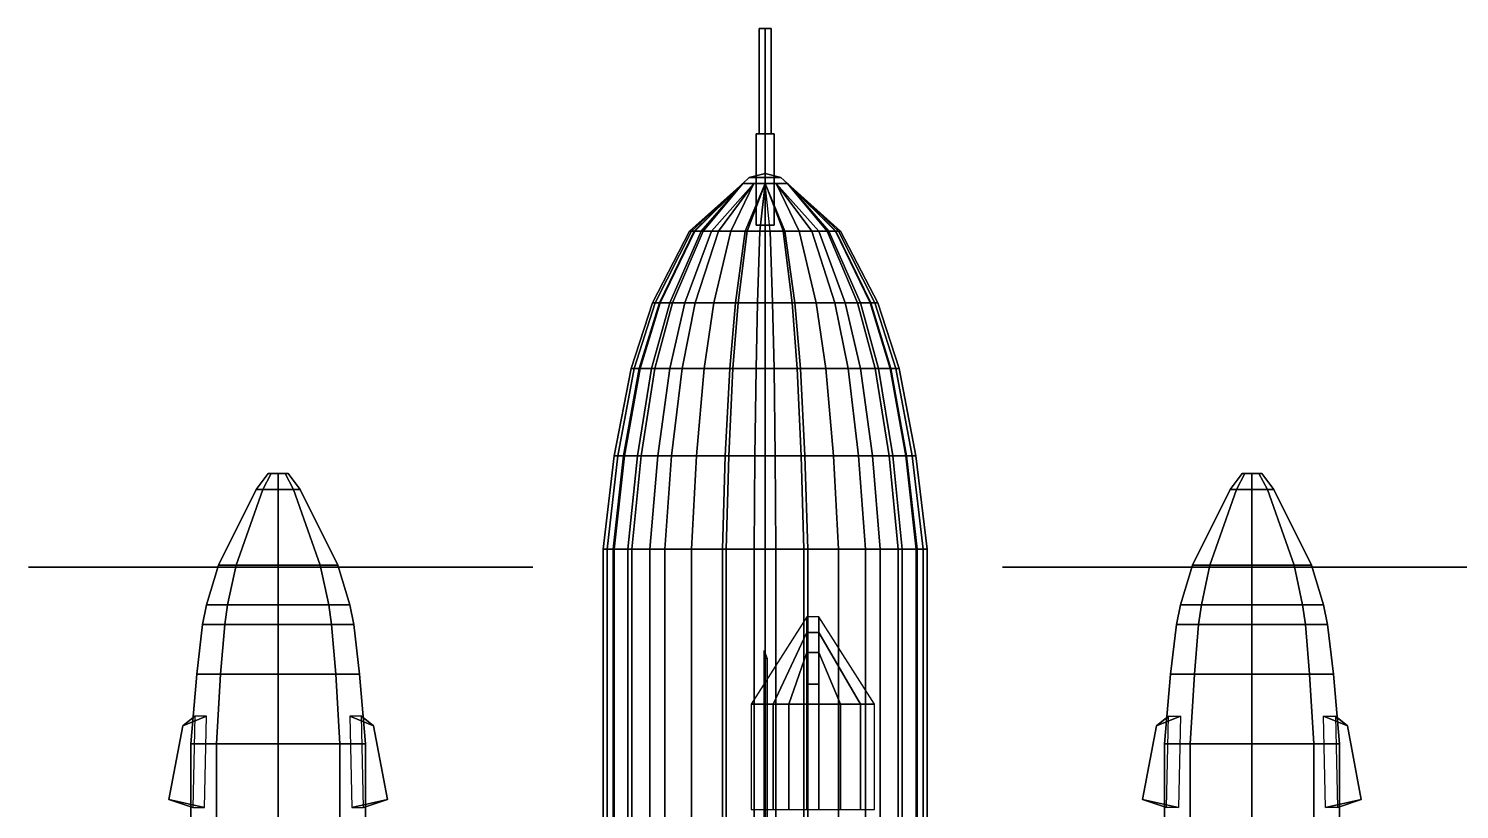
# Model space of a CAD drawing. Header units: millimetres. Extents: x -10.7 to 10.7, y -8.2 to 18.8.
# Drawn here: x -3.71 to 3.49, y 4.98 to 8.91 of the extents above; entities that cross this region are included whole.
import ezdxf

# ---------------------------------------------------------------- set-up
doc = ezdxf.new("R2010")
doc.units = ezdxf.units.MM
for name, color, linetype in [('gun', 1, 'Continuous'), ('prop', 1, 'Continuous'), ('wing1', 5, 'Continuous'), ('wing2', 5, 'Continuous')]:
    doc.layers.add(name, color=color, linetype=linetype)

msp = doc.modelspace()

# ---------------------------------------------------------------- linework, layer by layer
for points in [[(0, 8.16, -0.0919), (0, 8.13, -0.13), (-0.1126, 8.13, -0.065), (-0.0796, 8.16, -0.046)], [(-0.0796, 8.16, -0.046), (-0.1126, 8.13, -0.065), (-0.1126, 8.13, 0.065), (-0.0796, 8.16, 0.046)], [(-0.0796, 8.16, 0.046), (-0.1126, 8.13, 0.065), (0, 8.13, 0.13), (0, 8.16, 0.0919)], [(0, 8.18), (0, 8.16, -0.0919), (-0.0796, 8.16, -0.046), (0, 8.18)], [(0, 8.18), (-0.0796, 8.16, -0.046), (-0.0796, 8.16, 0.046), (0, 8.18)], [(0, 8.18), (-0.0796, 8.16, 0.046), (0, 8.16, 0.0919), (0, 8.18)], [(0, 8.18), (0.0796, 8.16, 0.046), (0.0796, 8.16, -0.046), (0, 8.18)], [(0, 8.18), (0.0796, 8.16, -0.046), (0, 8.16, -0.0919), (0, 8.18)], [(0, 8.18), (0, 8.16, 0.0919), (0.0796, 8.16, 0.046), (0, 8.18)], [(0.0796, 8.16, -0.046), (0.1126, 8.13, -0.065), (0, 8.13, -0.13), (0, 8.16, -0.0919)], [(0, 8.16, 0.0919), (0, 8.13, 0.13), (0.1126, 8.13, 0.065), (0.0796, 8.16, 0.046)], [(0.0796, 8.16, 0.046), (0.1126, 8.13, 0.065), (0.1126, 8.13, -0.065), (0.0796, 8.16, -0.046)], [(-0.3561, 7.89, -0.1834), (-0.3794, 7.89, -0.0997), (-0.1126, 8.13, -0.065)], [(-0.1126, 8.13), (-0.1126, 8.13, -0.065), (-0.3794, 7.89, -0.0997), (-0.3794, 7.89, 0.0028)], [(-0.1126, 8.13, 0.065), (-0.1126, 8.13), (-0.3794, 7.89, 0.0028), (-0.3701, 7.89, 0.0656)], [(-0.3538, 7.89, 0.1471), (-0.1126, 8.13, 0.065), (-0.3701, 7.89, 0.0656)], [(-0.3119, 7.89, -0.2486), (-0.3561, 7.89, -0.1834), (-0.1126, 8.13, -0.065)], [(-0.3212, 7.89, 0.2285), (-0.1126, 8.13, 0.065), (-0.3538, 7.89, 0.1471)], [(-0.3212, 7.89, 0.2285), (-0.27, 7.89, 0.31), (-0.0563, 8.13, 0.0975), (-0.1126, 8.13, 0.065)], [(-0.2351, 7.89, -0.3045), (-0.3119, 7.89, -0.2486), (-0.1126, 8.13, -0.065), (-0.0563, 8.13, -0.0975)], [(-0.27, 7.89, 0.31), (-0.1722, 7.89, 0.4031), (-0.0563, 8.13, 0.0975)], [(-0.1001, 7.89, -0.3464), (-0.2351, 7.89, -0.3045), (-0.0563, 8.13, -0.0975), (0, 8.13, -0.13)], [(0, 8.13, 0.13), (-0.0563, 8.13, 0.0975), (-0.1722, 7.89, 0.4031), (-0.0908, 7.89, 0.445)], [(0, 7.89, -0.351), (-0.1001, 7.89, -0.3464), (0, 8.13, -0.13)], [(0, 8.13, 0.13), (0, 8.13, 0.13), (-0.0908, 7.89, 0.445), (-0.0256, 7.89, 0.4589)], [(0, 8.13, 0.13), (0, 8.13, 0.13), (-0.0256, 7.89, 0.4589), (0.0256, 7.89, 0.4589)], [(0.0908, 7.89, 0.445), (0.1722, 7.89, 0.4031), (0.0563, 8.13, 0.0975), (0, 8.13, 0.13)], [(0.1001, 7.89, -0.3464), (0, 7.89, -0.351), (0, 8.13, -0.13)], [(0.2351, 7.89, -0.3045), (0.1001, 7.89, -0.3464), (0, 8.13, -0.13), (0.0563, 8.13, -0.0975)], [(0.27, 7.89, 0.31), (0.3212, 7.89, 0.2285), (0.1126, 8.13, 0.065), (0.0563, 8.13, 0.0975)], [(0.1722, 7.89, 0.4031), (0.27, 7.89, 0.31), (0.0563, 8.13, 0.0975)], [(0.3119, 7.89, -0.2486), (0.2351, 7.89, -0.3045), (0.0563, 8.13, -0.0975), (0.1126, 8.13, -0.065)], [(0.3212, 7.89, 0.2285), (0.3538, 7.89, 0.1471), (0.1126, 8.13, 0.065)], [(0.3538, 7.89, 0.1471), (0.3701, 7.89, 0.0656), (0.1126, 8.13, 0.065)], [(0.3701, 7.89, 0.0656), (0.3794, 7.89, 0.0028), (0.1126, 8.13), (0.1126, 8.13, 0.065)], [(0.3794, 7.89, 0.0028), (0.3794, 7.89, -0.0997), (0.1126, 8.13, -0.065), (0.1126, 8.13)], [(0.3561, 7.89, -0.1834), (0.3119, 7.89, -0.2486), (0.1126, 8.13, -0.065)], [(-0.3794, 7.89, -0.0997), (-0.3561, 7.89, -0.1834), (-0.532, 7.53, -0.2455), (-0.5668, 7.53, -0.1203)], [(-0.3794, 7.89, 0.0028), (-0.3794, 7.89, -0.0997), (-0.5668, 7.53, -0.1203), (-0.5668, 7.53, 0.0326)], [(-0.3701, 7.89, 0.0656), (-0.3794, 7.89, 0.0028), (-0.5668, 7.53, 0.0326), (-0.5528, 7.53, 0.1265)], [(-0.3538, 7.89, 0.1471), (-0.3701, 7.89, 0.0656), (-0.5528, 7.53, 0.1265), (-0.5285, 7.53, 0.2482)], [(-0.3561, 7.89, -0.1834), (-0.3119, 7.89, -0.2486), (-0.4659, 7.53, -0.3429), (-0.532, 7.53, -0.2455)], [(-0.3212, 7.89, 0.2285), (-0.3538, 7.89, 0.1471), (-0.5285, 7.53, 0.2482), (-0.4798, 7.53, 0.3699)], [(-0.27, 7.89, 0.31), (-0.3212, 7.89, 0.2285), (-0.4798, 7.53, 0.3699), (-0.4033, 7.53, 0.4916)], [(-0.3119, 7.89, -0.2486), (-0.2351, 7.89, -0.3045), (-0.3512, 7.53, -0.4263), (-0.4659, 7.53, -0.3429)], [(-0.1722, 7.89, 0.4031), (-0.27, 7.89, 0.31), (-0.4033, 7.53, 0.4916), (-0.2573, 7.53, 0.6307)], [(-0.2351, 7.89, -0.3045), (-0.1001, 7.89, -0.3464), (-0.1495, 7.53, -0.4889), (-0.3512, 7.53, -0.4263)], [(-0.0908, 7.89, 0.445), (-0.1722, 7.89, 0.4031), (-0.2573, 7.53, 0.6307), (-0.1356, 7.53, 0.6933)], [(-0.1001, 7.89, -0.3464), (0, 7.89, -0.351), (0, 7.53, -0.4959), (-0.1495, 7.53, -0.4889)], [(-0.0256, 7.89, 0.4589), (-0.0908, 7.89, 0.445), (-0.1356, 7.53, 0.6933), (-0.0382, 7.53, 0.7141)], [(0.0256, 7.89, 0.4589), (-0.0256, 7.89, 0.4589), (-0.0382, 7.53, 0.7141), (0.0382, 7.53, 0.7141)], [(0.1495, 7.53, -0.4889), (0, 7.53, -0.4959), (0, 7.89, -0.351), (0.1001, 7.89, -0.3464)], [(0.0382, 7.53, 0.7141), (0.1356, 7.53, 0.6933), (0.0908, 7.89, 0.445), (0.0256, 7.89, 0.4589)], [(0.1356, 7.53, 0.6933), (0.2573, 7.53, 0.6307), (0.1722, 7.89, 0.4031), (0.0908, 7.89, 0.445)], [(0.3512, 7.53, -0.4263), (0.1495, 7.53, -0.4889), (0.1001, 7.89, -0.3464), (0.2351, 7.89, -0.3045)], [(0.2573, 7.53, 0.6307), (0.4033, 7.53, 0.4916), (0.27, 7.89, 0.31), (0.1722, 7.89, 0.4031)], [(0.4659, 7.53, -0.3429), (0.3512, 7.53, -0.4263), (0.2351, 7.89, -0.3045), (0.3119, 7.89, -0.2486)], [(0.4033, 7.53, 0.4916), (0.4798, 7.53, 0.3699), (0.3212, 7.89, 0.2285), (0.27, 7.89, 0.31)], [(0.532, 7.53, -0.2455), (0.4659, 7.53, -0.3429), (0.3119, 7.89, -0.2486), (0.3561, 7.89, -0.1834)], [(0.4798, 7.53, 0.3699), (0.5285, 7.53, 0.2482), (0.3538, 7.89, 0.1471), (0.3212, 7.89, 0.2285)], [(0.5285, 7.53, 0.2482), (0.5528, 7.53, 0.1265), (0.3701, 7.89, 0.0656), (0.3538, 7.89, 0.1471)], [(0.5668, 7.53, -0.1203), (0.532, 7.53, -0.2455), (0.3561, 7.89, -0.1834), (0.3794, 7.89, -0.0997)], [(0.5528, 7.53, 0.1265), (0.5668, 7.53, 0.0326), (0.3794, 7.89, 0.0028), (0.3701, 7.89, 0.0656)], [(0.5668, 7.53, 0.0326), (0.5668, 7.53, -0.1203), (0.3794, 7.89, -0.0997), (0.3794, 7.89, 0.0028)], [(-0.5668, 7.53, -0.1203), (-0.532, 7.53, -0.2455), (-0.6331, 7.2, -0.2869), (-0.6745, 7.2, -0.1379)], [(-0.5668, 7.53, 0.0326), (-0.5668, 7.53, -0.1203), (-0.6745, 7.2, -0.1379), (-0.6745, 7.2, 0.0441)], [(-0.5528, 7.53, 0.1265), (-0.5668, 7.53, 0.0326), (-0.6745, 7.2, 0.0441), (-0.6579, 7.2, 0.1559)], [(-0.5285, 7.53, 0.2482), (-0.5528, 7.53, 0.1265), (-0.6579, 7.2, 0.1559), (-0.629, 7.2, 0.3007)], [(-0.532, 7.53, -0.2455), (-0.4659, 7.53, -0.3429), (-0.5545, 7.2, -0.4028), (-0.6331, 7.2, -0.2869)], [(-0.4798, 7.53, 0.3699), (-0.5285, 7.53, 0.2482), (-0.629, 7.2, 0.3007), (-0.571, 7.2, 0.4455)], [(-0.4033, 7.53, 0.4916), (-0.4798, 7.53, 0.3699), (-0.571, 7.2, 0.4455), (-0.48, 7.2, 0.5904)], [(-0.4659, 7.53, -0.3429), (-0.3512, 7.53, -0.4263), (-0.4179, 7.2, -0.5021), (-0.5545, 7.2, -0.4028)], [(-0.2573, 7.53, 0.6307), (-0.4033, 7.53, 0.4916), (-0.48, 7.2, 0.5904), (-0.3062, 7.2, 0.7559)], [(-0.3512, 7.53, -0.4263), (-0.1495, 7.53, -0.4889), (-0.1779, 7.2, -0.5766), (-0.4179, 7.2, -0.5021)], [(-0.1356, 7.53, 0.6933), (-0.2573, 7.53, 0.6307), (-0.3062, 7.2, 0.7559), (-0.1614, 7.2, 0.8304)], [(-0.1495, 7.53, -0.4889), (0, 7.53, -0.4959), (0, 7.2, -0.5848), (-0.1779, 7.2, -0.5766)], [(-0.0382, 7.53, 0.7141), (-0.1356, 7.53, 0.6933), (-0.1614, 7.2, 0.8304), (-0.0455, 7.2, 0.8552)], [(0.0382, 7.53, 0.7141), (-0.0382, 7.53, 0.7141), (-0.0455, 7.2, 0.8552), (0.0455, 7.2, 0.8552)], [(0.1779, 7.2, -0.5766), (0, 7.2, -0.5848), (0, 7.53, -0.4959), (0.1495, 7.53, -0.4889)], [(0.0455, 7.2, 0.8552), (0.1614, 7.2, 0.8304), (0.1356, 7.53, 0.6933), (0.0382, 7.53, 0.7141)], [(0.1614, 7.2, 0.8304), (0.3062, 7.2, 0.7559), (0.2573, 7.53, 0.6307), (0.1356, 7.53, 0.6933)], [(0.4179, 7.2, -0.5021), (0.1779, 7.2, -0.5766), (0.1495, 7.53, -0.4889), (0.3512, 7.53, -0.4263)], [(0.3062, 7.2, 0.7559), (0.48, 7.2, 0.5904), (0.4033, 7.53, 0.4916), (0.2573, 7.53, 0.6307)], [(0.5545, 7.2, -0.4028), (0.4179, 7.2, -0.5021), (0.3512, 7.53, -0.4263), (0.4659, 7.53, -0.3429)], [(0.48, 7.2, 0.5904), (0.571, 7.2, 0.4455), (0.4798, 7.53, 0.3699), (0.4033, 7.53, 0.4916)], [(0.6331, 7.2, -0.2869), (0.5545, 7.2, -0.4028), (0.4659, 7.53, -0.3429), (0.532, 7.53, -0.2455)], [(0.571, 7.2, 0.4455), (0.629, 7.2, 0.3007), (0.5285, 7.53, 0.2482), (0.4798, 7.53, 0.3699)], [(0.629, 7.2, 0.3007), (0.6579, 7.2, 0.1559), (0.5528, 7.53, 0.1265), (0.5285, 7.53, 0.2482)], [(0.6745, 7.2, -0.1379), (0.6331, 7.2, -0.2869), (0.532, 7.53, -0.2455), (0.5668, 7.53, -0.1203)], [(0.6579, 7.2, 0.1559), (0.6745, 7.2, 0.0441), (0.5668, 7.53, 0.0326), (0.5528, 7.53, 0.1265)], [(0.6745, 7.2, 0.0441), (0.6745, 7.2, -0.1379), (0.5668, 7.53, -0.1203), (0.5668, 7.53, 0.0326)], [(-0.6745, 7.2, -0.1379), (-0.6331, 7.2, -0.2869), (-0.7122, 6.76, -0.311), (-0.7588, 6.76, -0.1434)], [(-0.6745, 7.2, 0.0441), (-0.6745, 7.2, -0.1379), (-0.7588, 6.76, -0.1434), (-0.7588, 6.76, 0.0614)], [(-0.6579, 7.2, 0.1559), (-0.6745, 7.2, 0.0441), (-0.7588, 6.76, 0.0614), (-0.7401, 6.76, 0.1871)], [(-0.629, 7.2, 0.3007), (-0.6579, 7.2, 0.1559), (-0.7401, 6.76, 0.1871), (-0.7076, 6.76, 0.35)], [(-0.6331, 7.2, -0.2869), (-0.5545, 7.2, -0.4028), (-0.6238, 6.76, -0.4413), (-0.7122, 6.76, -0.311)], [(-0.571, 7.2, 0.4455), (-0.629, 7.2, 0.3007), (-0.7076, 6.76, 0.35), (-0.6424, 6.76, 0.5129)], [(-0.48, 7.2, 0.5904), (-0.571, 7.2, 0.4455), (-0.6424, 6.76, 0.5129), (-0.54, 6.76, 0.6758)], [(-0.5545, 7.2, -0.4028), (-0.4179, 7.2, -0.5021), (-0.4702, 6.76, -0.5531), (-0.6238, 6.76, -0.4413)], [(-0.3062, 7.2, 0.7559), (-0.48, 7.2, 0.5904), (-0.54, 6.76, 0.6758), (-0.3445, 6.76, 0.8621)], [(-0.4179, 7.2, -0.5021), (-0.1779, 7.2, -0.5766), (-0.2002, 6.76, -0.6369), (-0.4702, 6.76, -0.5531)], [(-0.1614, 7.2, 0.8304), (-0.3062, 7.2, 0.7559), (-0.3445, 6.76, 0.8621), (-0.1815, 6.76, 0.9458)], [(-0.1779, 7.2, -0.5766), (0, 7.2, -0.5848), (0, 6.76, -0.6462), (-0.2002, 6.76, -0.6369)], [(-0.0455, 7.2, 0.8552), (-0.1614, 7.2, 0.8304), (-0.1815, 6.76, 0.9458), (-0.0512, 6.76, 0.9738)], [(0.0455, 7.2, 0.8552), (-0.0455, 7.2, 0.8552), (-0.0512, 6.76, 0.9738), (0.0512, 6.76, 0.9738)], [(0.2002, 6.76, -0.6369), (0, 6.76, -0.6462), (0, 7.2, -0.5848), (0.1779, 7.2, -0.5766)], [(0.0512, 6.76, 0.9738), (0.1815, 6.76, 0.9458), (0.1614, 7.2, 0.8304), (0.0455, 7.2, 0.8552)], [(0.1815, 6.76, 0.9458), (0.3445, 6.76, 0.8621), (0.3062, 7.2, 0.7559), (0.1614, 7.2, 0.8304)], [(0.4702, 6.76, -0.5531), (0.2002, 6.76, -0.6369), (0.1779, 7.2, -0.5766), (0.4179, 7.2, -0.5021)], [(0.3445, 6.76, 0.8621), (0.54, 6.76, 0.6758), (0.48, 7.2, 0.5904), (0.3062, 7.2, 0.7559)], [(0.6238, 6.76, -0.4413), (0.4702, 6.76, -0.5531), (0.4179, 7.2, -0.5021), (0.5545, 7.2, -0.4028)], [(0.54, 6.76, 0.6758), (0.6424, 6.76, 0.5129), (0.571, 7.2, 0.4455), (0.48, 7.2, 0.5904)], [(0.7122, 6.76, -0.311), (0.6238, 6.76, -0.4413), (0.5545, 7.2, -0.4028), (0.6331, 7.2, -0.2869)], [(0.6424, 6.76, 0.5129), (0.7076, 6.76, 0.35), (0.629, 7.2, 0.3007), (0.571, 7.2, 0.4455)], [(0.7076, 6.76, 0.35), (0.7401, 6.76, 0.1871), (0.6579, 7.2, 0.1559), (0.629, 7.2, 0.3007)], [(0.7588, 6.76, -0.1434), (0.7122, 6.76, -0.311), (0.6331, 7.2, -0.2869), (0.6745, 7.2, -0.1379)], [(0.7401, 6.76, 0.1871), (0.7588, 6.76, 0.0614), (0.6745, 7.2, 0.0441), (0.6579, 7.2, 0.1559)], [(0.7588, 6.76, 0.0614), (0.7588, 6.76, -0.1434), (0.6745, 7.2, -0.1379), (0.6745, 7.2, 0.0441)], [(-0.7588, 6.76, -0.1434), (-0.7122, 6.76, -0.311), (-0.765, 6.29, -0.32), (-0.815, 6.29, -0.14)], [(-0.7588, 6.76, 0.0614), (-0.7588, 6.76, -0.1434), (-0.815, 6.29, -0.14), (-0.815, 6.29, 0.08)], [(-0.7401, 6.76, 0.1871), (-0.7588, 6.76, 0.0614), (-0.815, 6.29, 0.08), (-0.795, 6.29, 0.215)], [(-0.7076, 6.76, 0.35), (-0.7401, 6.76, 0.1871), (-0.795, 6.29, 0.215), (-0.76, 6.29, 0.39)], [(-0.7122, 6.76, -0.311), (-0.6238, 6.76, -0.4413), (-0.67, 6.29, -0.46), (-0.765, 6.29, -0.32)], [(-0.6424, 6.76, 0.5129), (-0.7076, 6.76, 0.35), (-0.76, 6.29, 0.39), (-0.69, 6.29, 0.565)], [(-0.54, 6.76, 0.6758), (-0.6424, 6.76, 0.5129), (-0.69, 6.29, 0.565), (-0.58, 6.29, 0.74)], [(-0.6238, 6.76, -0.4413), (-0.4702, 6.76, -0.5531), (-0.505, 6.29, -0.58), (-0.67, 6.29, -0.46)], [(-0.3445, 6.76, 0.8621), (-0.54, 6.76, 0.6758), (-0.58, 6.29, 0.74), (-0.37, 6.29, 0.94)], [(-0.4702, 6.76, -0.5531), (-0.2002, 6.76, -0.6369), (-0.215, 6.29, -0.67), (-0.505, 6.29, -0.58)], [(-0.1815, 6.76, 0.9458), (-0.3445, 6.76, 0.8621), (-0.37, 6.29, 0.94), (-0.195, 6.29, 1.03)], [(-0.2002, 6.76, -0.6369), (0, 6.76, -0.6462), (0, 6.29, -0.68), (-0.215, 6.29, -0.67)], [(-0.0512, 6.76, 0.9738), (-0.1815, 6.76, 0.9458), (-0.195, 6.29, 1.03), (-0.055, 6.29, 1.06)], [(0.0512, 6.76, 0.9738), (-0.0512, 6.76, 0.9738), (-0.055, 6.29, 1.06), (0.055, 6.29, 1.06)], [(0.215, 6.29, -0.67), (0, 6.29, -0.68), (0, 6.76, -0.6462), (0.2002, 6.76, -0.6369)], [(0.055, 6.29, 1.06), (0.195, 6.29, 1.03), (0.1815, 6.76, 0.9458), (0.0512, 6.76, 0.9738)], [(0.195, 6.29, 1.03), (0.37, 6.29, 0.94), (0.3445, 6.76, 0.8621), (0.1815, 6.76, 0.9458)], [(0.505, 6.29, -0.58), (0.215, 6.29, -0.67), (0.2002, 6.76, -0.6369), (0.4702, 6.76, -0.5531)], [(0.37, 6.29, 0.94), (0.58, 6.29, 0.74), (0.54, 6.76, 0.6758), (0.3445, 6.76, 0.8621)], [(0.67, 6.29, -0.46), (0.505, 6.29, -0.58), (0.4702, 6.76, -0.5531), (0.6238, 6.76, -0.4413)], [(0.58, 6.29, 0.74), (0.69, 6.29, 0.565), (0.6424, 6.76, 0.5129), (0.54, 6.76, 0.6758)], [(0.765, 6.29, -0.32), (0.67, 6.29, -0.46), (0.6238, 6.76, -0.4413), (0.7122, 6.76, -0.311)], [(0.69, 6.29, 0.565), (0.76, 6.29, 0.39), (0.7076, 6.76, 0.35), (0.6424, 6.76, 0.5129)], [(0.76, 6.29, 0.39), (0.795, 6.29, 0.215), (0.7401, 6.76, 0.1871), (0.7076, 6.76, 0.35)], [(0.815, 6.29, -0.14), (0.765, 6.29, -0.32), (0.7122, 6.76, -0.311), (0.7588, 6.76, -0.1434)], [(0.795, 6.29, 0.215), (0.815, 6.29, 0.08), (0.7588, 6.76, 0.0614), (0.7401, 6.76, 0.1871)], [(0.815, 6.29, 0.08), (0.815, 6.29, -0.14), (0.7588, 6.76, -0.1434), (0.7588, 6.76, 0.0614)], [(-0.815, 6.29, -0.14), (-0.765, 6.29, -0.32), (-0.765, 4.74, -0.32), (-0.815, 4.74, -0.14)], [(-0.815, 6.29, 0.08), (-0.815, 6.29, -0.14), (-0.815, 4.74, -0.14), (-0.815, 4.74, 0.08)], [(-0.795, 6.29, 0.215), (-0.815, 6.29, 0.08), (-0.815, 4.74, 0.08), (-0.795, 4.74, 0.215)], [(-0.76, 6.29, 0.39), (-0.795, 6.29, 0.215), (-0.795, 4.74, 0.215), (-0.76, 4.74, 0.39)], [(-0.765, 6.29, -0.32), (-0.67, 6.29, -0.46), (-0.67, 4.74, -0.46), (-0.765, 4.74, -0.32)], [(-0.69, 6.29, 0.565), (-0.76, 6.29, 0.39), (-0.76, 4.74, 0.39), (-0.69, 4.74, 0.565)], [(-0.58, 6.29, 0.74), (-0.69, 6.29, 0.565), (-0.69, 4.74, 0.565), (-0.58, 4.74, 0.74)], [(-0.67, 6.29, -0.46), (-0.505, 6.29, -0.58), (-0.505, 4.74, -0.58), (-0.67, 4.74, -0.46)], [(-0.37, 6.29, 0.94), (-0.58, 6.29, 0.74), (-0.58, 4.74, 0.74), (-0.37, 4.74, 0.94)], [(-0.505, 6.29, -0.58), (-0.215, 6.29, -0.67), (-0.215, 4.74, -0.67), (-0.505, 4.74, -0.58)], [(-0.195, 6.29, 1.03), (-0.37, 6.29, 0.94), (-0.37, 4.74, 0.94), (-0.195, 4.74, 1.03)], [(-0.215, 6.29, -0.67), (0, 6.29, -0.68), (0, 4.74, -0.68), (-0.215, 4.74, -0.67)], [(-0.055, 6.29, 1.06), (-0.195, 6.29, 1.03), (-0.195, 4.74, 1.03), (-0.055, 4.74, 1.06)], [(-0.055, 4.74, 1.06), (0.055, 4.74, 1.06), (0.055, 6.29, 1.06), (-0.055, 6.29, 1.06)], [(0.215, 4.74, -0.67), (0, 4.74, -0.68), (0, 6.29, -0.68), (0.215, 6.29, -0.67)], [(0.055, 4.74, 1.06), (0.195, 4.74, 1.03), (0.195, 6.29, 1.03), (0.055, 6.29, 1.06)], [(0.195, 4.74, 1.03), (0.37, 4.74, 0.94), (0.37, 6.29, 0.94), (0.195, 6.29, 1.03)], [(0.505, 4.74, -0.58), (0.215, 4.74, -0.67), (0.215, 6.29, -0.67), (0.505, 6.29, -0.58)], [(0.37, 4.74, 0.94), (0.58, 4.74, 0.74), (0.58, 6.29, 0.74), (0.37, 6.29, 0.94)], [(0.67, 4.74, -0.46), (0.505, 4.74, -0.58), (0.505, 6.29, -0.58), (0.67, 6.29, -0.46)], [(0.58, 4.74, 0.74), (0.69, 4.74, 0.565), (0.69, 6.29, 0.565), (0.58, 6.29, 0.74)], [(0.765, 4.74, -0.32), (0.67, 4.74, -0.46), (0.67, 6.29, -0.46), (0.765, 6.29, -0.32)], [(0.69, 4.74, 0.565), (0.76, 4.74, 0.39), (0.76, 6.29, 0.39), (0.69, 6.29, 0.565)], [(0.76, 4.74, 0.39), (0.795, 4.74, 0.215), (0.795, 6.29, 0.215), (0.76, 6.29, 0.39)], [(0.815, 4.74, -0.14), (0.765, 4.74, -0.32), (0.765, 6.29, -0.32), (0.815, 6.29, -0.14)], [(0.795, 4.74, 0.215), (0.815, 4.74, 0.08), (0.815, 6.29, 0.08), (0.795, 6.29, 0.215)], [(0.815, 4.74, 0.08), (0.815, 4.74, -0.14), (0.815, 6.29, -0.14), (0.815, 6.29, 0.08)], [(-0.005, 5.74, -0.67), (-0.005, 5.78, -0.68), (-0.005, 0.86, -1.2287), (-0.005, 0.86, -1.2113)], [(-0.005, 5.78, -0.68), (0.01, 5.74, -0.68), (0.01, 0.86, -1.22), (-0.005, 0.86, -1.2287)], [(0.01, 5.74, -0.68), (-0.005, 5.74, -0.67), (-0.005, 0.86, -1.2113), (0.01, 0.86, -1.22)]]:
    msp.add_3dface(points)
at = {"color": 4}
for points in [[(0.21, 5.87, 1.06), (0.21, 5.95, 0.88), (-0.07, 5.51, 0.72), (0.04, 5.51, 1.2)], [(0.27, 5.87, 1.06), (0.27, 5.95, 0.88), (0.21, 5.95, 0.88), (0.21, 5.87, 1.06)], [(0.48, 5.51, 1.2), (0.55, 5.51, 0.72), (0.27, 5.95, 0.88), (0.27, 5.87, 1.06)], [(0.21, 5.77, 1.22), (0.21, 5.87, 1.06), (0.04, 5.51, 1.2), (0.12, 5.51, 1.32)], [(0.27, 5.77, 1.22), (0.27, 5.87, 1.06), (0.21, 5.87, 1.06), (0.21, 5.77, 1.22)], [(0.38, 5.51, 1.32), (0.48, 5.51, 1.2), (0.27, 5.87, 1.06), (0.27, 5.77, 1.22)], [(0.21, 5.61, 1.34), (0.21, 5.77, 1.22), (0.12, 5.51, 1.32), (0.21, 5.51, 1.35)], [(0.27, 5.61, 1.34), (0.27, 5.77, 1.22), (0.21, 5.77, 1.22), (0.21, 5.61, 1.34)], [(0.27, 5.51, 1.35), (0.38, 5.51, 1.32), (0.27, 5.77, 1.22), (0.27, 5.61, 1.34)], [(0.27, 5.61, 1.34), (0.21, 5.61, 1.34), (0.21, 5.51, 1.35), (0.27, 5.51, 1.35)], [(0.04, 5.51, 1.2), (-0.07, 5.51, 0.72), (-0.07, 4.98, 0.72), (0.04, 4.98, 1.2)], [(0.12, 5.51, 1.32), (0.04, 5.51, 1.2), (0.04, 4.98, 1.2), (0.12, 4.98, 1.32)], [(0.21, 5.51, 1.35), (0.12, 5.51, 1.32), (0.12, 4.98, 1.32), (0.21, 4.98, 1.35)], [(0.27, 5.51, 1.35), (0.21, 5.51, 1.35), (0.21, 4.98, 1.35), (0.27, 4.98, 1.35)], [(0.27, 4.98, 1.35), (0.38, 4.98, 1.32), (0.38, 5.51, 1.32), (0.27, 5.51, 1.35)], [(0.38, 4.98, 1.32), (0.48, 4.98, 1.2), (0.48, 5.51, 1.2), (0.38, 5.51, 1.32)], [(0.48, 4.98, 1.2), (0.55, 4.98, 0.72), (0.55, 5.51, 0.72), (0.48, 5.51, 1.2)]]:
    msp.add_3dface(points, dxfattribs=at)
at = {"layer": 'gun'}
for points in [[(0, 8.91, -0.05), (-0.03, 8.91, -0.02), (0, 8.91, 0.01), (0.03, 8.91, -0.02)], [(-0.03, 8.38, -0.02), (0, 8.38, 0.01), (0, 8.91, 0.01), (-0.03, 8.91, -0.02)], [(0, 8.38, -0.05), (-0.03, 8.38, -0.02), (-0.03, 8.91, -0.02), (0, 8.91, -0.05)], [(0, 8.38, 0.01), (0.03, 8.38, -0.02), (0.03, 8.91, -0.02), (0, 8.91, 0.01)], [(0.03, 8.38, -0.02), (0, 8.38, -0.05), (0, 8.91, -0.05), (0.03, 8.91, -0.02)], [(0, 8.38, -0.055), (-0.045, 8.38, -0.01), (0, 8.38, 0.035), (0.045, 8.38, -0.01)], [(-0.045, 7.92, -0.01), (0, 7.92, 0.035), (0, 8.38, 0.035), (-0.045, 8.38, -0.01)], [(0, 7.92, -0.055), (-0.045, 7.92, -0.01), (-0.045, 8.38, -0.01), (0, 8.38, -0.055)], [(0, 7.92, 0.035), (0.045, 7.92, -0.01), (0.045, 8.38, -0.01), (0, 8.38, 0.035)], [(0.045, 7.92, -0.01), (0, 7.92, -0.055), (0, 8.38, -0.055), (0.045, 8.38, -0.01)]]:
    msp.add_3dface(points, dxfattribs=at)
at = {"layer": 'prop'}
for points in [[(-2.5278, 6.59, -0.4278), (-2.56, 6.59, -0.35), (-2.5, 6.67, -0.35), (-2.4854, 6.67, -0.3854)], [(-2.56, 6.59, -0.35), (-2.5278, 6.59, -0.2722), (-2.4854, 6.67, -0.3146), (-2.5, 6.67, -0.35)], [(-2.45, 6.59, -0.46), (-2.5278, 6.59, -0.4278), (-2.4854, 6.67, -0.3854), (-2.45, 6.67, -0.4)], [(-2.5278, 6.59, -0.2722), (-2.45, 6.59, -0.24), (-2.45, 6.67, -0.3), (-2.4854, 6.67, -0.3146)], [(-2.4854, 6.67, -0.3854), (-2.5, 6.67, -0.35), (-2.4854, 6.67, -0.3146), (-2.45, 6.67, -0.4)], [(-2.45, 6.67, -0.4), (-2.4854, 6.67, -0.3146), (-2.45, 6.67, -0.3), (-2.4146, 6.67, -0.3854)], [(-2.45, 6.59, -0.24), (-2.3722, 6.59, -0.2722), (-2.4146, 6.67, -0.3146), (-2.45, 6.67, -0.3)], [(-2.3722, 6.59, -0.4278), (-2.45, 6.59, -0.46), (-2.45, 6.67, -0.4), (-2.4146, 6.67, -0.3854)], [(-2.4146, 6.67, -0.3854), (-2.45, 6.67, -0.3), (-2.4146, 6.67, -0.3146), (-2.4, 6.67, -0.35)], [(-2.3722, 6.59, -0.2722), (-2.34, 6.59, -0.35), (-2.4, 6.67, -0.35), (-2.4146, 6.67, -0.3146)], [(-2.34, 6.59, -0.35), (-2.3722, 6.59, -0.4278), (-2.4146, 6.67, -0.3854), (-2.4, 6.67, -0.35)], [(2.3722, 6.59, -0.4278), (2.34, 6.59, -0.35), (2.4, 6.67, -0.35), (2.4146, 6.67, -0.3854)], [(2.34, 6.59, -0.35), (2.3722, 6.59, -0.2722), (2.4146, 6.67, -0.3146), (2.4, 6.67, -0.35)], [(2.45, 6.59, -0.46), (2.3722, 6.59, -0.4278), (2.4146, 6.67, -0.3854), (2.45, 6.67, -0.4)], [(2.3722, 6.59, -0.2722), (2.45, 6.59, -0.24), (2.45, 6.67, -0.3), (2.4146, 6.67, -0.3146)], [(2.4146, 6.67, -0.3854), (2.4, 6.67, -0.35), (2.4146, 6.67, -0.3146), (2.45, 6.67, -0.4)], [(2.45, 6.67, -0.4), (2.4146, 6.67, -0.3146), (2.45, 6.67, -0.3), (2.4854, 6.67, -0.3854)], [(2.45, 6.59, -0.24), (2.5278, 6.59, -0.2722), (2.4854, 6.67, -0.3146), (2.45, 6.67, -0.3)], [(2.5278, 6.59, -0.4278), (2.45, 6.59, -0.46), (2.45, 6.67, -0.4), (2.4854, 6.67, -0.3854)], [(2.4854, 6.67, -0.3854), (2.45, 6.67, -0.3), (2.4854, 6.67, -0.3146), (2.5, 6.67, -0.35)], [(2.5278, 6.59, -0.2722), (2.56, 6.59, -0.35), (2.5, 6.67, -0.35), (2.4854, 6.67, -0.3146)], [(2.56, 6.59, -0.35), (2.5278, 6.59, -0.4278), (2.4854, 6.67, -0.3854), (2.5, 6.67, -0.35)], [(-2.6621, 6.21, -0.5621), (-2.75, 6.21, -0.35), (-2.56, 6.59, -0.35), (-2.5278, 6.59, -0.4278)], [(-2.75, 6.21, -0.35), (-2.6621, 6.21, -0.1379), (-2.5278, 6.59, -0.2722), (-2.56, 6.59, -0.35)], [(-2.45, 6.21, -0.65), (-2.6621, 6.21, -0.5621), (-2.5278, 6.59, -0.4278), (-2.45, 6.59, -0.46)], [(-2.6621, 6.21, -0.1379), (-2.45, 6.21, -0.05), (-2.45, 6.59, -0.24), (-2.5278, 6.59, -0.2722)], [(-2.45, 6.21, -0.05), (-2.2379, 6.21, -0.1379), (-2.3722, 6.59, -0.2722), (-2.45, 6.59, -0.24)], [(-2.2379, 6.21, -0.5621), (-2.45, 6.21, -0.65), (-2.45, 6.59, -0.46), (-2.3722, 6.59, -0.4278)], [(-2.2379, 6.21, -0.1379), (-2.15, 6.21, -0.35), (-2.34, 6.59, -0.35), (-2.3722, 6.59, -0.2722)], [(-2.15, 6.21, -0.35), (-2.2379, 6.21, -0.5621), (-2.3722, 6.59, -0.4278), (-2.34, 6.59, -0.35)], [(2.15, 6.21, -0.35), (2.2379, 6.21, -0.1379), (2.3722, 6.59, -0.2722), (2.34, 6.59, -0.35)], [(2.2379, 6.21, -0.5621), (2.15, 6.21, -0.35), (2.34, 6.59, -0.35), (2.3722, 6.59, -0.4278)], [(2.45, 6.21, -0.65), (2.2379, 6.21, -0.5621), (2.3722, 6.59, -0.4278), (2.45, 6.59, -0.46)], [(2.2379, 6.21, -0.1379), (2.45, 6.21, -0.05), (2.45, 6.59, -0.24), (2.3722, 6.59, -0.2722)], [(2.6621, 6.21, -0.5621), (2.45, 6.21, -0.65), (2.45, 6.59, -0.46), (2.5278, 6.59, -0.4278)], [(2.45, 6.21, -0.05), (2.6621, 6.21, -0.1379), (2.5278, 6.59, -0.2722), (2.45, 6.59, -0.24)], [(2.6621, 6.21, -0.1379), (2.75, 6.21, -0.35), (2.56, 6.59, -0.35), (2.5278, 6.59, -0.2722)], [(2.75, 6.21, -0.35), (2.6621, 6.21, -0.5621), (2.5278, 6.59, -0.4278), (2.56, 6.59, -0.35)], [(-3.6807, 6.2, -1.1183), (-3.7057, 6.2, -1.075), (-3.5675, 6.2, -0.9144), (-3.4675, 6.2, -1.0876)], [(-3.4675, 6.2, -1.0876), (-3.5675, 6.2, -0.9144), (-3.7057, 6.2, -1.075), (-3.6807, 6.2, -1.1183)], [(-3.4675, 6.2, -1.0876), (-3.5675, 6.2, -0.9144), (-3.1162, 6.2, -0.5961), (-2.9712, 6.2, -0.8472)], [(-2.9712, 6.2, -0.8472), (-3.1162, 6.2, -0.5961), (-3.5675, 6.2, -0.9144), (-3.4675, 6.2, -1.0876)], [(-2.5099, 6.2, -0.5462), (-2.6249, 6.2, -0.3471), (-3.1162, 6.2, -0.5961), (-2.9712, 6.2, -0.8472)], [(-2.9712, 6.2, -0.8472), (-3.1162, 6.2, -0.5961), (-2.6249, 6.2, -0.3471), (-2.5099, 6.2, -0.5462)], [(-2.7046, 6.01, -0.6046), (-2.81, 6.01, -0.35), (-2.75, 6.21, -0.35), (-2.6621, 6.21, -0.5621)], [(-2.81, 6.01, -0.35), (-2.7046, 6.01, -0.0954), (-2.6621, 6.21, -0.1379), (-2.75, 6.21, -0.35)], [(-2.45, 6.01, -0.71), (-2.7046, 6.01, -0.6046), (-2.6621, 6.21, -0.5621), (-2.45, 6.21, -0.65)], [(-2.7046, 6.01, -0.0954), (-2.45, 6.01, 0.01), (-2.45, 6.21, -0.05), (-2.6621, 6.21, -0.1379)], [(-2.43, 6.2, -0.3846), (-2.465, 6.2, -0.324), (-2.6249, 6.2, -0.3471), (-2.5099, 6.2, -0.5462)], [(-2.5099, 6.2, -0.5462), (-2.6249, 6.2, -0.3471), (-2.465, 6.2, -0.324), (-2.43, 6.2, -0.3846)], [(-2.59, 6.2, -0.2), (-2.36, 6.2, -0.2), (-2.33, 6.2, 0.35), (-2.62, 6.2, 0.35)], [(-2.62, 6.2, 0.35), (-2.33, 6.2, 0.35), (-2.36, 6.2, -0.2), (-2.59, 6.2, -0.2)], [(-2.58, 6.2, 0.9), (-2.38, 6.2, 0.9), (-2.33, 6.2, 0.35), (-2.62, 6.2, 0.35)], [(-2.62, 6.2, 0.35), (-2.33, 6.2, 0.35), (-2.38, 6.2, 0.9), (-2.58, 6.2, 0.9)], [(-2.49, 6.2, -0.35), (-2.42, 6.2, -0.35), (-2.36, 6.2, -0.2), (-2.59, 6.2, -0.2)], [(-2.59, 6.2, -0.2), (-2.36, 6.2, -0.2), (-2.42, 6.2, -0.35), (-2.49, 6.2, -0.35)], [(-2.58, 6.2, 0.9), (-2.38, 6.2, 0.9), (-2.45, 6.2, 1.1), (-2.5, 6.2, 1.1)], [(-2.5, 6.2, 1.1), (-2.45, 6.2, 1.1), (-2.38, 6.2, 0.9), (-2.58, 6.2, 0.9)], [(-2.43, 6.2, -0.3154), (-2.465, 6.2, -0.376), (-2.3651, 6.2, -0.5029), (-2.2501, 6.2, -0.3038)], [(-2.2501, 6.2, -0.3038), (-2.3651, 6.2, -0.5029), (-2.465, 6.2, -0.376), (-2.43, 6.2, -0.3154)], [(-2.45, 6.01, 0.01), (-2.1954, 6.01, -0.0954), (-2.2379, 6.21, -0.1379), (-2.45, 6.21, -0.05)], [(-2.1954, 6.01, -0.6046), (-2.45, 6.01, -0.71), (-2.45, 6.21, -0.65), (-2.2379, 6.21, -0.5621)], [(-2.2501, 6.2, -0.3038), (-2.3651, 6.2, -0.5029), (-1.9038, 6.2, -0.8039), (-1.7588, 6.2, -0.5528)], [(-1.7588, 6.2, -0.5528), (-1.9038, 6.2, -0.8039), (-2.3651, 6.2, -0.5029), (-2.2501, 6.2, -0.3038)], [(-2.1954, 6.01, -0.0954), (-2.09, 6.01, -0.35), (-2.15, 6.21, -0.35), (-2.2379, 6.21, -0.1379)], [(-2.09, 6.01, -0.35), (-2.1954, 6.01, -0.6046), (-2.2379, 6.21, -0.5621), (-2.15, 6.21, -0.35)], [(-1.3025, 6.2, -0.8624), (-1.4025, 6.2, -1.0356), (-1.9038, 6.2, -0.8039), (-1.7588, 6.2, -0.5528)], [(-1.7588, 6.2, -0.5528), (-1.9038, 6.2, -0.8039), (-1.4025, 6.2, -1.0356), (-1.3025, 6.2, -0.8624)], [(-1.1693, 6.2, -1.0317), (-1.1943, 6.2, -1.075), (-1.4025, 6.2, -1.0356), (-1.3025, 6.2, -0.8624)], [(-1.3025, 6.2, -0.8624), (-1.4025, 6.2, -1.0356), (-1.1943, 6.2, -1.075), (-1.1693, 6.2, -1.0317)], [(1.4325, 6.2, -1.0876), (1.3325, 6.2, -0.9144), (1.1943, 6.2, -1.075), (1.2193, 6.2, -1.1183)], [(1.2193, 6.2, -1.1183), (1.1943, 6.2, -1.075), (1.3325, 6.2, -0.9144), (1.4325, 6.2, -1.0876)], [(1.9288, 6.2, -0.8472), (1.7838, 6.2, -0.5961), (1.3325, 6.2, -0.9144), (1.4325, 6.2, -1.0876)], [(1.4325, 6.2, -1.0876), (1.3325, 6.2, -0.9144), (1.7838, 6.2, -0.5961), (1.9288, 6.2, -0.8472)], [(1.9288, 6.2, -0.8472), (1.7838, 6.2, -0.5961), (2.2751, 6.2, -0.3471), (2.3901, 6.2, -0.5462)], [(2.3901, 6.2, -0.5462), (2.2751, 6.2, -0.3471), (1.7838, 6.2, -0.5961), (1.9288, 6.2, -0.8472)], [(2.09, 6.01, -0.35), (2.1954, 6.01, -0.0954), (2.2379, 6.21, -0.1379), (2.15, 6.21, -0.35)], [(2.1954, 6.01, -0.6046), (2.09, 6.01, -0.35), (2.15, 6.21, -0.35), (2.2379, 6.21, -0.5621)], [(2.45, 6.01, -0.71), (2.1954, 6.01, -0.6046), (2.2379, 6.21, -0.5621), (2.45, 6.21, -0.65)], [(2.1954, 6.01, -0.0954), (2.45, 6.01, 0.01), (2.45, 6.21, -0.05), (2.2379, 6.21, -0.1379)], [(2.3901, 6.2, -0.5462), (2.2751, 6.2, -0.3471), (2.435, 6.2, -0.324), (2.47, 6.2, -0.3846)], [(2.47, 6.2, -0.3846), (2.435, 6.2, -0.324), (2.2751, 6.2, -0.3471), (2.3901, 6.2, -0.5462)], [(2.31, 6.2, -0.2), (2.54, 6.2, -0.2), (2.57, 6.2, 0.35), (2.28, 6.2, 0.35)], [(2.28, 6.2, 0.35), (2.57, 6.2, 0.35), (2.54, 6.2, -0.2), (2.31, 6.2, -0.2)], [(2.32, 6.2, 0.9), (2.52, 6.2, 0.9), (2.57, 6.2, 0.35), (2.28, 6.2, 0.35)], [(2.28, 6.2, 0.35), (2.57, 6.2, 0.35), (2.52, 6.2, 0.9), (2.32, 6.2, 0.9)], [(2.41, 6.2, -0.35), (2.48, 6.2, -0.35), (2.54, 6.2, -0.2), (2.31, 6.2, -0.2)], [(2.31, 6.2, -0.2), (2.54, 6.2, -0.2), (2.48, 6.2, -0.35), (2.41, 6.2, -0.35)], [(2.4, 6.2, 1.1), (2.45, 6.2, 1.1), (2.52, 6.2, 0.9), (2.32, 6.2, 0.9)], [(2.32, 6.2, 0.9), (2.52, 6.2, 0.9), (2.45, 6.2, 1.1), (2.4, 6.2, 1.1)], [(2.6499, 6.2, -0.3038), (2.5349, 6.2, -0.5029), (2.435, 6.2, -0.376), (2.47, 6.2, -0.3154)], [(2.47, 6.2, -0.3154), (2.435, 6.2, -0.376), (2.5349, 6.2, -0.5029), (2.6499, 6.2, -0.3038)], [(2.7046, 6.01, -0.6046), (2.45, 6.01, -0.71), (2.45, 6.21, -0.65), (2.6621, 6.21, -0.5621)], [(2.45, 6.01, 0.01), (2.7046, 6.01, -0.0954), (2.6621, 6.21, -0.1379), (2.45, 6.21, -0.05)], [(3.1412, 6.2, -0.5528), (2.9962, 6.2, -0.8039), (2.5349, 6.2, -0.5029), (2.6499, 6.2, -0.3038)], [(2.6499, 6.2, -0.3038), (2.5349, 6.2, -0.5029), (2.9962, 6.2, -0.8039), (3.1412, 6.2, -0.5528)], [(2.7046, 6.01, -0.0954), (2.81, 6.01, -0.35), (2.75, 6.21, -0.35), (2.6621, 6.21, -0.1379)], [(2.81, 6.01, -0.35), (2.7046, 6.01, -0.6046), (2.6621, 6.21, -0.5621), (2.75, 6.21, -0.35)], [(3.1412, 6.2, -0.5528), (2.9962, 6.2, -0.8039), (3.4975, 6.2, -1.0356), (3.5975, 6.2, -0.8624)], [(3.5975, 6.2, -0.8624), (3.4975, 6.2, -1.0356), (2.9962, 6.2, -0.8039), (3.1412, 6.2, -0.5528)], [(-2.7187, 5.91, -0.6187), (-2.83, 5.91, -0.35), (-2.81, 6.01, -0.35), (-2.7046, 6.01, -0.6046)], [(-2.83, 5.91, -0.35), (-2.7187, 5.91, -0.0813), (-2.7046, 6.01, -0.0954), (-2.81, 6.01, -0.35)], [(-2.45, 5.91, -0.73), (-2.7187, 5.91, -0.6187), (-2.7046, 6.01, -0.6046), (-2.45, 6.01, -0.71)], [(-2.7187, 5.91, -0.0813), (-2.45, 5.91, 0.03), (-2.45, 6.01, 0.01), (-2.7046, 6.01, -0.0954)], [(-2.45, 5.91, 0.03), (-2.1813, 5.91, -0.0813), (-2.1954, 6.01, -0.0954), (-2.45, 6.01, 0.01)], [(-2.1813, 5.91, -0.6187), (-2.45, 5.91, -0.73), (-2.45, 6.01, -0.71), (-2.1954, 6.01, -0.6046)], [(-2.1813, 5.91, -0.0813), (-2.07, 5.91, -0.35), (-2.09, 6.01, -0.35), (-2.1954, 6.01, -0.0954)], [(-2.07, 5.91, -0.35), (-2.1813, 5.91, -0.6187), (-2.1954, 6.01, -0.6046), (-2.09, 6.01, -0.35)], [(2.07, 5.91, -0.35), (2.1813, 5.91, -0.0813), (2.1954, 6.01, -0.0954), (2.09, 6.01, -0.35)], [(2.1813, 5.91, -0.6187), (2.07, 5.91, -0.35), (2.09, 6.01, -0.35), (2.1954, 6.01, -0.6046)], [(2.45, 5.91, -0.73), (2.1813, 5.91, -0.6187), (2.1954, 6.01, -0.6046), (2.45, 6.01, -0.71)], [(2.1813, 5.91, -0.0813), (2.45, 5.91, 0.03), (2.45, 6.01, 0.01), (2.1954, 6.01, -0.0954)], [(2.7187, 5.91, -0.6187), (2.45, 5.91, -0.73), (2.45, 6.01, -0.71), (2.7046, 6.01, -0.6046)], [(2.45, 5.91, 0.03), (2.7187, 5.91, -0.0813), (2.7046, 6.01, -0.0954), (2.45, 6.01, 0.01)], [(2.7187, 5.91, -0.0813), (2.83, 5.91, -0.35), (2.81, 6.01, -0.35), (2.7046, 6.01, -0.0954)], [(2.83, 5.91, -0.35), (2.7187, 5.91, -0.6187), (2.7046, 6.01, -0.6046), (2.81, 6.01, -0.35)]]:
    msp.add_3dface(points, dxfattribs=at)
at = {"layer": 'wing1'}
for points in [[(-2.7187, 5.91, -0.0813), (-2.83, 5.91, -0.35), (-2.86, 5.66, -0.35), (-2.7399, 5.66, -0.0601)], [(-2.83, 5.91, -0.35), (-2.7187, 5.91, -0.6187), (-2.7399, 5.66, -0.7), (-2.86, 5.66, -0.35)], [(-2.45, 5.91, 0.03), (-2.7187, 5.91, -0.0813), (-2.7399, 5.66, -0.0601), (-2.45, 5.66, 0.06)], [(-2.7187, 5.91, -0.6187), (-2.45, 5.91, -0.73), (-2.45, 5.66, -0.84), (-2.7399, 5.66, -0.7)], [(-2.45, 5.91, -0.73), (-2.1813, 5.91, -0.6187), (-2.1601, 5.66, -0.7), (-2.45, 5.66, -0.84)], [(-2.1813, 5.91, -0.0813), (-2.45, 5.91, 0.03), (-2.45, 5.66, 0.06), (-2.1601, 5.66, -0.0601)], [(-2.1813, 5.91, -0.6187), (-2.07, 5.91, -0.35), (-2.04, 5.66, -0.35), (-2.1601, 5.66, -0.7)], [(-2.07, 5.91, -0.35), (-2.1813, 5.91, -0.0813), (-2.1601, 5.66, -0.0601), (-2.04, 5.66, -0.35)], [(-2.7399, 5.66, -0.0601), (-2.86, 5.66, -0.35), (-2.89, 5.31, -0.35), (-2.7611, 5.31, -0.0389)], [(-2.86, 5.66, -0.35), (-2.7399, 5.66, -0.7), (-2.7611, 5.31, -0.76), (-2.89, 5.31, -0.35)], [(-2.45, 5.66, 0.06), (-2.7399, 5.66, -0.0601), (-2.7611, 5.31, -0.0389), (-2.45, 5.31, 0.09)], [(-2.7399, 5.66, -0.7), (-2.45, 5.66, -0.84), (-2.45, 5.31, -0.96), (-2.7611, 5.31, -0.76)], [(-2.45, 5.66, -0.84), (-2.1601, 5.66, -0.7), (-2.1389, 5.31, -0.76), (-2.45, 5.31, -0.96)], [(-2.1601, 5.66, -0.0601), (-2.45, 5.66, 0.06), (-2.45, 5.31, 0.09), (-2.1389, 5.31, -0.0389)], [(-2.1601, 5.66, -0.7), (-2.04, 5.66, -0.35), (-2.01, 5.31, -0.35), (-2.1389, 5.31, -0.76)], [(-2.04, 5.66, -0.35), (-2.1601, 5.66, -0.0601), (-2.1389, 5.31, -0.0389), (-2.01, 5.31, -0.35)], [(-2.87, 5.45, -0.33), (-2.88, 4.99, -0.33), (-3, 5.03, -0.33), (-2.93, 5.4, -0.33)], [(-3, 5.03, -0.18), (-2.82, 4.99, -0.18), (-2.81, 5.45, -0.18), (-2.93, 5.4, -0.18)], [(-2.93, 5.4, -0.33), (-3, 5.03, -0.33), (-3, 5.03, -0.18), (-2.93, 5.4, -0.18)], [(-2.93, 5.4, -0.18), (-2.81, 5.45, -0.18), (-2.87, 5.45, -0.33), (-2.93, 5.4, -0.33)], [(-1.97, 5.4, -0.33), (-2.03, 5.45, -0.33), (-2.09, 5.45, -0.18), (-1.97, 5.4, -0.18)], [(-2.09, 5.45, -0.18), (-2.08, 4.99, -0.18), (-1.9, 5.03, -0.18), (-1.97, 5.4, -0.18)], [(-1.9, 5.03, -0.33), (-2.02, 4.99, -0.33), (-2.03, 5.45, -0.33), (-1.97, 5.4, -0.33)], [(-1.97, 5.4, -0.18), (-1.9, 5.03, -0.18), (-1.9, 5.03, -0.33), (-1.97, 5.4, -0.33)], [(-2.7611, 5.31, -0.0389), (-2.89, 5.31, -0.35), (-2.89, 1.88, -0.35), (-2.7611, 1.88, -0.0389)], [(-2.89, 5.31, -0.35), (-2.7611, 5.31, -0.76), (-2.7611, 1.88, -0.76), (-2.89, 1.88, -0.35)], [(-2.45, 5.31, 0.09), (-2.7611, 5.31, -0.0389), (-2.7611, 1.88, -0.0389), (-2.45, 1.88, 0.09)], [(-2.7611, 5.31, -0.76), (-2.45, 5.31, -0.96), (-2.45, 3.67, -1.05), (-2.7611, 3.67, -0.76)], [(-2.45, 5.31, -0.96), (-2.1389, 5.31, -0.76), (-2.1389, 3.67, -0.76), (-2.45, 3.67, -1.05)], [(-2.1389, 5.31, -0.0389), (-2.45, 5.31, 0.09), (-2.45, 1.88, 0.09), (-2.1389, 1.88, -0.0389)], [(-2.1389, 5.31, -0.76), (-2.01, 5.31, -0.35), (-2.01, 1.88, -0.35), (-2.1389, 1.88, -0.76)], [(-2.01, 5.31, -0.35), (-2.1389, 5.31, -0.0389), (-2.1389, 1.88, -0.0389), (-2.01, 1.88, -0.35)], [(-3, 5.03, -0.33), (-2.88, 4.99, -0.33), (-2.82, 4.99, -0.18), (-3, 5.03, -0.18)], [(-1.9, 5.03, -0.18), (-2.08, 4.99, -0.18), (-2.02, 4.99, -0.33), (-1.9, 5.03, -0.33)]]:
    msp.add_3dface(points, dxfattribs=at)
at = {"layer": 'wing2'}
for points in [[(2.1813, 5.91, -0.6187), (2.07, 5.91, -0.35), (2.04, 5.66, -0.35), (2.1601, 5.66, -0.7)], [(2.07, 5.91, -0.35), (2.1813, 5.91, -0.0813), (2.1601, 5.66, -0.0601), (2.04, 5.66, -0.35)], [(2.45, 5.91, -0.73), (2.1813, 5.91, -0.6187), (2.1601, 5.66, -0.7), (2.45, 5.66, -0.84)], [(2.1813, 5.91, -0.0813), (2.45, 5.91, 0.03), (2.45, 5.66, 0.06), (2.1601, 5.66, -0.0601)], [(2.7187, 5.91, -0.6187), (2.45, 5.91, -0.73), (2.45, 5.66, -0.84), (2.7399, 5.66, -0.7)], [(2.45, 5.91, 0.03), (2.7187, 5.91, -0.0813), (2.7399, 5.66, -0.0601), (2.45, 5.66, 0.06)], [(2.83, 5.91, -0.35), (2.7187, 5.91, -0.6187), (2.7399, 5.66, -0.7), (2.86, 5.66, -0.35)], [(2.7187, 5.91, -0.0813), (2.83, 5.91, -0.35), (2.86, 5.66, -0.35), (2.7399, 5.66, -0.0601)], [(2.1601, 5.66, -0.7), (2.04, 5.66, -0.35), (2.01, 5.31, -0.35), (2.1389, 5.31, -0.76)], [(2.04, 5.66, -0.35), (2.1601, 5.66, -0.0601), (2.1389, 5.31, -0.0389), (2.01, 5.31, -0.35)], [(2.45, 5.66, -0.84), (2.1601, 5.66, -0.7), (2.1389, 5.31, -0.76), (2.45, 5.31, -0.96)], [(2.1601, 5.66, -0.0601), (2.45, 5.66, 0.06), (2.45, 5.31, 0.09), (2.1389, 5.31, -0.0389)], [(2.7399, 5.66, -0.7), (2.45, 5.66, -0.84), (2.45, 5.31, -0.96), (2.7611, 5.31, -0.76)], [(2.45, 5.66, 0.06), (2.7399, 5.66, -0.0601), (2.7611, 5.31, -0.0389), (2.45, 5.31, 0.09)], [(2.86, 5.66, -0.35), (2.7399, 5.66, -0.7), (2.7611, 5.31, -0.76), (2.89, 5.31, -0.35)], [(2.7399, 5.66, -0.0601), (2.86, 5.66, -0.35), (2.89, 5.31, -0.35), (2.7611, 5.31, -0.0389)], [(1.9, 5.03, -0.33), (2.02, 4.99, -0.33), (2.03, 5.45, -0.33), (1.97, 5.4, -0.33)], [(2.09, 5.45, -0.18), (2.08, 4.99, -0.18), (1.9, 5.03, -0.18), (1.97, 5.4, -0.18)], [(1.97, 5.4, -0.18), (1.9, 5.03, -0.18), (1.9, 5.03, -0.33), (1.97, 5.4, -0.33)], [(1.97, 5.4, -0.33), (2.03, 5.45, -0.33), (2.09, 5.45, -0.18), (1.97, 5.4, -0.18)], [(3, 5.03, -0.18), (2.82, 4.99, -0.18), (2.81, 5.45, -0.18), (2.93, 5.4, -0.18)], [(2.93, 5.4, -0.18), (2.81, 5.45, -0.18), (2.87, 5.45, -0.33), (2.93, 5.4, -0.33)], [(2.87, 5.45, -0.33), (2.88, 4.99, -0.33), (3, 5.03, -0.33), (2.93, 5.4, -0.33)], [(2.93, 5.4, -0.33), (3, 5.03, -0.33), (3, 5.03, -0.18), (2.93, 5.4, -0.18)], [(2.1389, 5.31, -0.76), (2.01, 5.31, -0.35), (2.01, 1.88, -0.35), (2.1389, 1.88, -0.76)], [(2.01, 5.31, -0.35), (2.1389, 5.31, -0.0389), (2.1389, 1.88, -0.0389), (2.01, 1.88, -0.35)], [(2.45, 5.31, -0.96), (2.1389, 5.31, -0.76), (2.1389, 3.67, -0.76), (2.45, 3.67, -1.05)], [(2.1389, 5.31, -0.0389), (2.45, 5.31, 0.09), (2.45, 1.88, 0.09), (2.1389, 1.88, -0.0389)], [(2.7611, 5.31, -0.76), (2.45, 5.31, -0.96), (2.45, 3.67, -1.05), (2.7611, 3.67, -0.76)], [(2.45, 5.31, 0.09), (2.7611, 5.31, -0.0389), (2.7611, 1.88, -0.0389), (2.45, 1.88, 0.09)], [(2.89, 5.31, -0.35), (2.7611, 5.31, -0.76), (2.7611, 1.88, -0.76), (2.89, 1.88, -0.35)], [(2.7611, 5.31, -0.0389), (2.89, 5.31, -0.35), (2.89, 1.88, -0.35), (2.7611, 1.88, -0.0389)], [(1.9, 5.03, -0.18), (2.08, 4.99, -0.18), (2.02, 4.99, -0.33), (1.9, 5.03, -0.33)], [(3, 5.03, -0.33), (2.88, 4.99, -0.33), (2.82, 4.99, -0.18), (3, 5.03, -0.18)]]:
    msp.add_3dface(points, dxfattribs=at)

doc.saveas('drawing.dxf')
